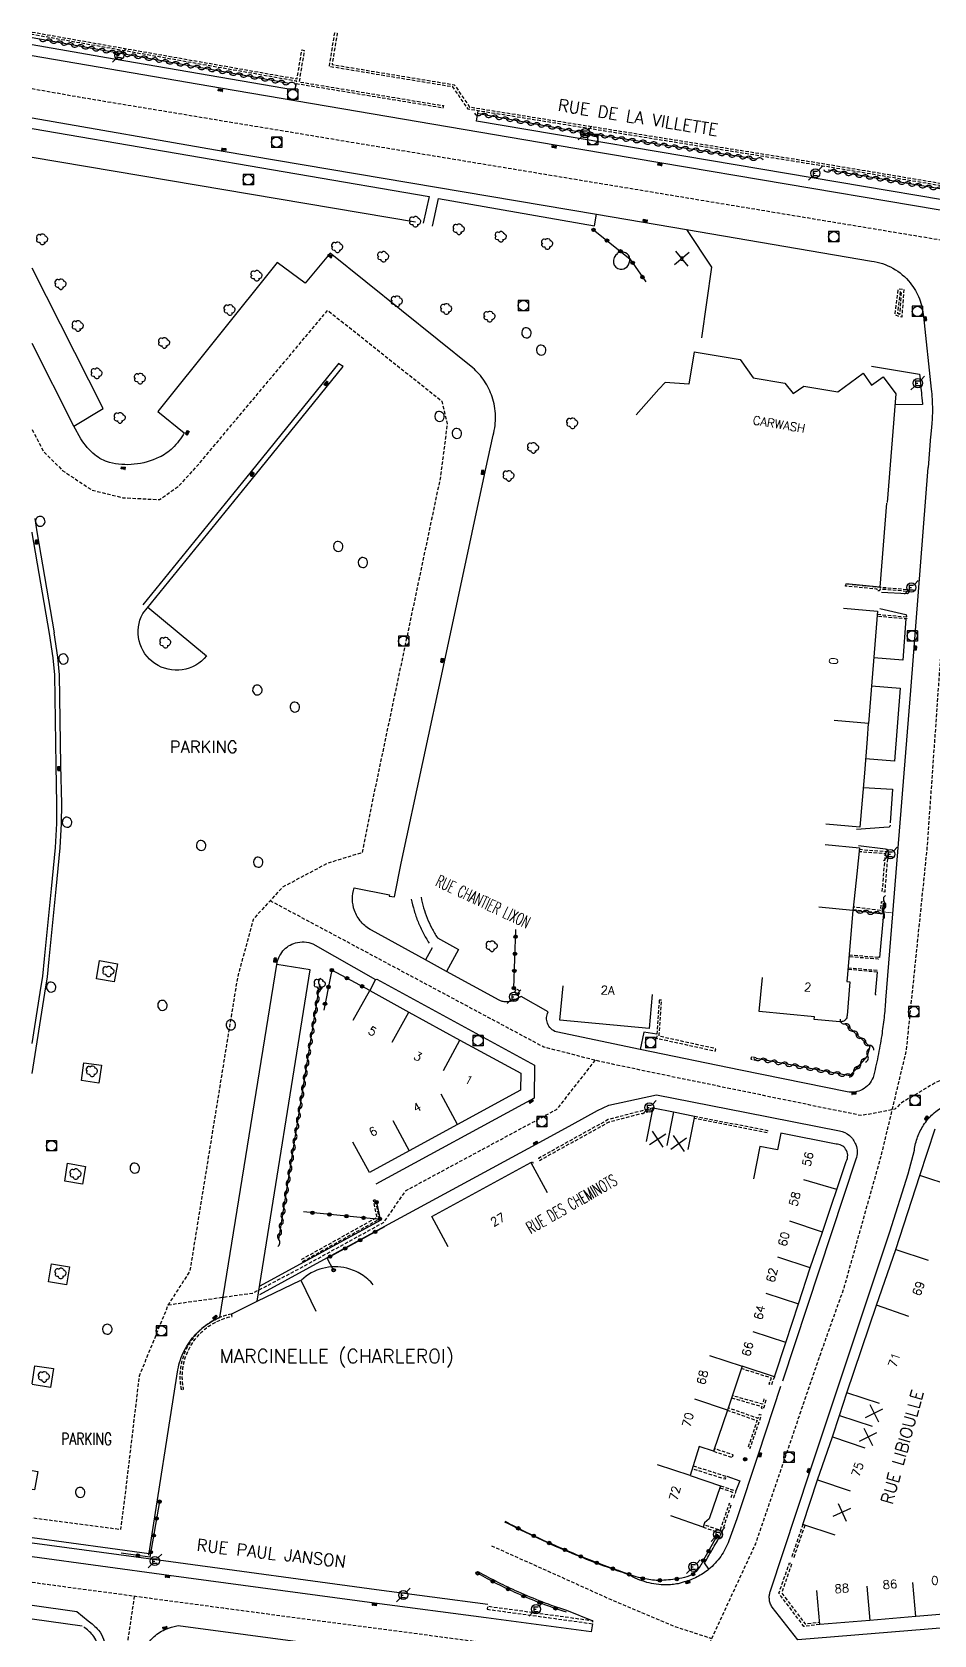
# Model space of a CAD drawing. Header units: millimetres. Extents: x 154999 to 156001, y 121000 to 122001.
# Drawn here: x 155000 to 155131.7, y 121196.3 to 121430.2 of the extents above; entities that cross this region are included whole.
import ezdxf
from ezdxf.enums import TextEntityAlignment as Align

# ---------------------------------------------------------------- set-up
doc = ezdxf.new("R2010")
doc.units = ezdxf.units.MM
doc.linetypes.add('DASHED', pattern=[0.75, 0.5, -0.25])
doc.layers.get('0').update_dxf_attribs({"linetype": 'CONTINUOUS'})
for name, color, linetype in [('W0001', 6, 'DASHED'), ('W0008', 7, 'CONTINUOUS'), ('W0017', 7, 'CONTINUOUS'), ('W0100', 7, 'CONTINUOUS'), ('W0112', 1, 'DASHED'), ('W0300', 7, 'CONTINUOUS'), ('W0302', 3, 'CONTINUOUS'), ('W0310', 3, 'CONTINUOUS'), ('W0322', 7, 'CONTINUOUS'), ('W0400', 7, 'CONTINUOUS'), ('W0420', 7, 'CONTINUOUS'), ('W0471', 7, 'CONTINUOUS'), ('W0980', 7, 'CONTINUOUS'), ('W0984', 7, 'CONTINUOUS'), ('W0989', 7, 'CONTINUOUS'), ('W0991', 7, 'CONTINUOUS'), ('W1102', 7, 'CONTINUOUS')]:
    doc.layers.add(name, color=color, linetype=linetype)
doc.styles.get("Standard").update_dxf_attribs({"font": 'romans.shx', "width": 0.85})

# ---------------------------------------------------------------- blocks, each defined once
blk = doc.blocks.new('t322o')
at = {"color": 0, "linetype": 'Continuous'}
for radius in [0.25, 0.15]:
    blk.add_circle((0, 0), radius, dxfattribs=at)
blk = doc.blocks.new('t310o')
at = {"color": 0, "linetype": 'Continuous'}
for centre, start, end in [((-0.5, 0.38), 216.8699, 323.1304), ((0.5, -0.37), 36.8699, 143.1303)]:
    blk.add_arc(centre, 0.625, start, end, dxfattribs=at)
blk = doc.blocks.new('T400')
for p, q in [((-0.15, 0.3), (0.15, 0.3)), ((-0.15, -0.25), (-0.15, 0.3)), ((-0.15, 0.15), (0.15, 0.15)), ((-0.15, 0), (0.15, 0)), ((0.15, 0.3), (0.15, -0.25)), ((-0.15, -0.15), (0.15, -0.15)), ((-0.15, -0.25), (-0.15, -0.3)), ((-0.15, -0.3), (0.15, -0.3)), ((0.15, -0.3), (0.15, -0.25))]:
    blk.add_line(p, q)
blk = doc.blocks.new('t991o')
at = {"color": 0, "linetype": 'Continuous'}
for p, q in [((-1, 1), (1, -1)), ((-1, -1), (1, 1))]:
    blk.add_line(p, q, dxfattribs=at)
blk = doc.blocks.new('T471')
for p, q in [((-0.333334, 0.333334), (-0.333334, -0.333334)), ((-0.333334, 0.333334), (0.333334, 0.333334)), ((-0.333334, 0), (0, 0)), ((0.500001, 0.500001), (1.000002, 1.000002)), ((-0.500001, -0.500001), (-1.000002, -1.000002)), ((-0.333334, -0.333334), (0.333334, -0.333334))]:
    blk.add_line(p, q)
blk.add_ellipse((0, 0), major_axis=(0.471405, 0.471405), ratio=1, start_param=5.4977871438, end_param=11.780972451)
blk = doc.blocks.new('T420')
for p, q in [((0.75, 0.75), (-0.75, 0.75)), ((-0.75, 0.75), (-0.75, -0.75)), ((0.75, 0.75), (0.75, -0.75)), ((0.75, -0.75), (-0.75, -0.75))]:
    blk.add_line(p, q)
blk.add_ellipse((0, 0), major_axis=(-0.53, 0.53), ratio=1, start_param=3.926991, end_param=10.210176)
blk = doc.blocks.new('T300')
for p, q in [((-0.8, 0.51), (-0.86, 0.34)), ((-0.86, 0.34), (-0.86, 0.17)), ((-0.86, 0.17), (-0.74, 0.06)), ((-0.69, 0.63), (-0.8, 0.51)), ((-0.8, -0.06), (-0.74, 0.06)), ((-0.74, 0.06), (-0.69, 0.11)), ((-0.57, 0.69), (-0.69, 0.63)), ((-0.46, 0.69), (-0.57, 0.69)), ((-0.29, 0.63), (-0.46, 0.69)), ((-0.29, 0.63), (-0.17, 0.74)), ((-0.23, 0.57), (-0.29, 0.63)), ((-0.17, 0.74), (-0.06, 0.8)), ((-0.06, 0.8), (0.06, 0.8)), ((0.06, 0.8), (0.23, 0.74)), ((0.23, 0.74), (0.34, 0.63)), ((0.34, 0.63), (0.4, 0.51)), ((0.46, 0.46), (0.34, 0.46)), ((0.4, 0.51), (0.4, 0.46)), ((0.57, 0.4), (0.46, 0.46)), ((0.57, 0.4), (0.69, 0.29)), ((0.69, 0.29), (0.74, 0.17)), ((0.74, 0.06), (0.69, -0.17)), ((0.74, 0.17), (0.74, 0.06)), ((-0.8, -0.17), (-0.8, -0.06)), ((-0.8, -0.23), (-0.8, -0.17)), ((-0.74, -0.34), (-0.8, -0.23)), ((-0.69, -0.4), (-0.74, -0.34)), ((-0.51, -0.46), (-0.69, -0.4)), ((-0.4, -0.46), (-0.51, -0.46)), ((-0.4, -0.46), (-0.34, -0.46)), ((-0.34, -0.46), (-0.34, -0.4)), ((-0.34, -0.51), (-0.34, -0.46)), ((-0.29, -0.63), (-0.34, -0.51)), ((-0.17, -0.74), (-0.29, -0.63)), ((-0.06, -0.8), (-0.17, -0.74)), ((0.06, -0.8), (-0.06, -0.8)), ((0.17, -0.74), (0.06, -0.8)), ((0.23, -0.69), (0.17, -0.74)), ((0.29, -0.46), (0.23, -0.46)), ((0.29, -0.63), (0.23, -0.69)), ((0.46, -0.4), (0.29, -0.46)), ((0.34, -0.51), (0.29, -0.63)), ((0.34, -0.51), (0.34, -0.46)), ((0.57, -0.34), (0.46, -0.4)), ((0.63, -0.29), (0.57, -0.34)), ((0.69, -0.17), (0.63, -0.29))]:
    blk.add_line(p, q)

msp = doc.modelspace()

# ---------------------------------------------------------------- linework, layer by layer
at = {"layer": 'W0001', "flags": 128}
for points in [[(155355.62, 121363.18), (155283.91, 121374.05), (155201.82, 121388.4), (155007.42, 121420.63), (155000, 121421.94)], [(155000, 121372.23), (155001.66, 121369.04), (155004.48, 121366.22), (155008.72, 121363.41), (155013.23, 121362.28), (155018.6, 121362), (155021.42, 121363.97), (155024.25, 121367.07), (155043.16, 121389.63), (155059.82, 121376.38), (155060.59, 121373.07), (155060.33, 121370.79), (155059.57, 121365.09), (155050.12, 121320.13), (155048.18, 121310.47), (155043.15, 121308.92), (155036.57, 121305.44), (155032.32, 121300.81), (155029.99, 121292.3), (155023.03, 121249.41), (155019.89, 121244.52), (155015.63, 121234.08), (155013.7, 121217.85), (155012.92, 121211.67), (155000, 121213.37)], [(155134.61, 121367.42), (155130.64, 121311.19), (155127.6, 121281.62), (155123.86, 121265.99), (155118.48, 121246.86), (155114.98, 121237.06), (155105.61, 121209.6), (155098.14, 121193.5), (155095.57, 121185.1), (155091.56, 121176.76), (155069.37, 121136.17), (155055.35, 121110.74), (155041.99, 121085.85), (155037.55, 121078.15), (155035.91, 121072.09), (155034.05, 121066.02), (155030.77, 121055.76), (155022.34, 121029.93), (155018.84, 121019.2), (155016.74, 121013.14), (155013.7, 121004.74), (155011.83, 121000.07), (155011.82, 121000)], [(155277.93, 121358.99), (155275.13, 121355.03), (155269.05, 121348.73), (155258.77, 121340.56), (155236.11, 121325.86), (155200.37, 121303.23), (155176.9, 121294.02), (155132.04, 121276.99), (155126.9, 121273.96), (155125.97, 121273.03), (155121.06, 121272.09), (155090.46, 121278.39), (155082.87, 121280), (155074.69, 121282.1), (155034.75, 121303.46)], [(155000, 121204), (155027.91, 121200.24), (155082.58, 121193.01), (155100.47, 121191.8), (155111.69, 121191.8), (155150.23, 121194.83), (155156.78, 121195.53), (155160.51, 121197.16), (155166.35, 121201.13), (155195.09, 121220.96), (155241.5, 121252.34), (155272.8, 121273.57), (155292.33, 121286.81), (155328.07, 121311.78), (155364.75, 121336.74), (155374.12, 121343.36)], [(155082.18, 121280.18), (155076.53, 121272.96), (155054.48, 121261.08), (155051.26, 121256.45), (155038.9, 121249.68), (155032.2, 121246.15), (155019.86, 121244.44)], [(155067.06, 121209.33), (155085.33, 121201.11), (155093.96, 121197.5), (155099.21, 121195.79)], [(155014.93, 121201.99), (155013.36, 121191.5), (155004.36, 121136.8), (155002.36, 121124.57), (155001.96, 121121.16), (155002.36, 121118.16), (155003.56, 121115.55), (155005.57, 121112.74), (155009.18, 121109.13), (155024.05, 121093.55), (155031.67, 121085.73), (155035.29, 121082.12), (155038.25, 121079.36)]]:
    msp.add_lwpolyline(points, dxfattribs=at)
at = {"layer": 'W0008', "flags": 128}
for points in [[(155181.84, 121396.05), (155146.98, 121401.83), (155091.64, 121411.16), (155076.37, 121413.72), (155027.49, 121422.05), (155000, 121426.78)], [(155006.11, 121372.73), (155010.39, 121375.29), (155000, 121395.78)], [(155016.2, 121346.66), (155032.02, 121366.11), (155044.82, 121381.92)], [(155003.29, 121342.58), (155000.77, 121357.28), (155000.44, 121359.25)], [(155000, 121282.64), (155001.19, 121290.07), (155001.57, 121292.45), (155001.83, 121294.99), (155002.83, 121305.2), (155003.41, 121311.25), (155003.63, 121314.73), (155003.63, 121317.59), (155003.52, 121323.21), (155003.31, 121336.41), (155003.08, 121338.92), (155002.54, 121342.46), (155000.02, 121357.15), (155000, 121357.26)], [(155000, 121278.25), (155001.87, 121289.96), (155002.25, 121292.36), (155002.52, 121294.92), (155003.52, 121305.13), (155004.1, 121311.2), (155004.32, 121314.71), (155004.33, 121317.6), (155004.21, 121323.22), (155004.01, 121336.45), (155003.77, 121339), (155003.22, 121342.56)], [(155032.86, 121245.02), (155040.6, 121293.38), (155035.73, 121294.13)], [(155000, 121210.51), (155017.09, 121208.21)], [(155081.61, 121196.75), (155066.28, 121198.78), (155050, 121200.92), (155019.99, 121205), (155000, 121207.69)], [(155081.82, 121197.94), (155081.6, 121196.75)]]:
    msp.add_lwpolyline(points, dxfattribs=at)
for points in [[(155000, 121417.71), (155027.9, 121412.85), (155082.4, 121403.67), (155095.53, 121401.43), (155122.53, 121396.82, -0.095431), (155125.67, 121395.77, -0.095431), (155128.2, 121393.63, -0.076685), (155129.54, 121391.31, -0.076685), (155130.12, 121388.71), (155131.26, 121378.14, -0.013163), (155131.38, 121376.66, -0.013163), (155131.43, 121375.16, -0.017421), (155131.36, 121373.19, -0.017421), (155131.16, 121371.22), (155130.8, 121366.69)], [(155130.78, 121366.69), (155128.23, 121334.13), (155125.61, 121301.53), (155124.61, 121288.96, -0.010158), (155124.37, 121286.38, -0.010158), (155124.03, 121283.81, -0.012265), (155123.48, 121280.72, -0.012265), (155122.78, 121277.67, -0.090027), (155122.16, 121276.64, -0.090027), (155121.22, 121275.9, -0.086199), (155120.13, 121275.54, -0.086199), (155118.98, 121275.57), (155103.43, 121278.71), (155088.79, 121281.74), (155076.53, 121284.31, -0.110887), (155075.74, 121284.79, -0.110887), (155075.24, 121285.57, -0.101877), (155075.11, 121286.4, -0.101877), (155075.33, 121287.22), (155071.4, 121289.46), (155070.17, 121288.86, -0.05264), (155069.68, 121288.73, -0.05264), (155069.17, 121288.69, -0.053528), (155068.65, 121288.77, -0.053528), (155068.17, 121288.95), (155060.49, 121293.13), (155057.43, 121294.81), (155049.56, 121299.16, -0.094423), (155048.04, 121300.36, -0.094423), (155047.07, 121302.04, -0.081567), (155046.78, 121303.69, -0.081567), (155047.04, 121305.34), (155052.18, 121304.32), (155052.14, 121304.13), (155052.89, 121304.02), (155053.86, 121308.96), (155060.2, 121338.32), (155066.2, 121366.31), (155067.32, 121371.42, 0.073014), (155067.65, 121374.22, 0.073014), (155067.16, 121376.99, 0.066741), (155066.03, 121379.31, 0.066741), (155064.33, 121381.25), (155043.5, 121397.98), (155039.89, 121393.57), (155035.8, 121396.6), (155018.36, 121374.85), (155022.22, 121371.77, -0.068836), (155020.5, 121369.52, -0.083577), (155018.58, 121368.18, -0.085495), (155014.9, 121367.15, -0.090413), (155011.3, 121367.43, -0.108623), (155009.15, 121368.54, -0.083912), (155007.11, 121370.89), (155006.11, 121372.73), (155000, 121384.78)], [(155016.88, 121346.29), (155025.48, 121339.19, -0.188902), (155021.93, 121337.16, -0.188902), (155017.94, 121338.07, -0.185204), (155015.65, 121341.38, -0.185204), (155016.16, 121345.36), (155016.79, 121346.18), (155032.6, 121365.64), (155045.4, 121381.45), (155044.77, 121381.8)], [(155371.88, 121345.28), (155326.79, 121314.29), (155289.13, 121288.43), (155239.78, 121254.82), (155193.14, 121223.09), (155162.24, 121202.09), (155155.49, 121199.35), (155152.83, 121198.96), (155111.8, 121195.6), (155108.03, 121200.38, -0.060237), (155107.76, 121200.95, -0.060237), (155107.63, 121201.57, -0.050109), (155107.64, 121202.09, -0.050109), (155107.75, 121202.6)], [(155017.03, 121207.94), (155021.29, 121235.01, -0.071414), (155022.23, 121237.79, -0.071414), (155023.91, 121240.2, -0.052104), (155025.53, 121241.6, -0.052104), (155027.41, 121242.65), (155035.73, 121294.13, -0.146126), (155036.63, 121296.13, -0.146126), (155038.46, 121297.31, -0.084832), (155039.74, 121297.45, -0.084832), (155041, 121297.16), (155050.16, 121291.96), (155050.35, 121292), (155073.33, 121279.45), (155073.31, 121274.65), (155050.2, 121262.07)], [(155051.5, 121255.94), (155073.59, 121267.94), (155078.87, 121270.8), (155082.56, 121272.84), (155084.2, 121273.64), (155091.18, 121275.15), (155104.28, 121272.56), (155117.88, 121269.87, -0.129298), (155119.33, 121269.18, -0.129298), (155120.25, 121267.86, -0.086519), (155120.45, 121266.8, -0.086519), (155120.27, 121265.73), (155109.57, 121233.35)], [(155107.74, 121202.59), (155113.61, 121220.23), (155125.24, 121255.14), (155127.88, 121263.6), (155128.81, 121267.05, -0.057594), (155129.27, 121268.97, -0.057594), (155130.15, 121270.72, -0.061743), (155131.51, 121272.33, -0.061743), (155133.23, 121273.56)], [(155109.27, 121232.54), (155106.02, 121222.66), (155102.89, 121213.26), (155101.71, 121210.04, -0.067399), (155100.53, 121207.76, -0.067399), (155098.78, 121205.88, -0.053217), (155097.08, 121204.77, -0.053217), (155095.18, 121204.04), (155094.32, 121203.78, -0.02146), (155093.44, 121203.66, -0.02146), (155092.54, 121203.61, -0.068133), (155089.73, 121203.98, -0.068133), (155087.11, 121205.09, -0.00846), (155083, 121206.55, -0.00846), (155078.94, 121208.16, -0.010617), (155073.93, 121210.36, -0.010617), (155069.02, 121212.78)], [(155065.17, 121205.52, 0.011528), (155068.01, 121204.01, 0.011528), (155070.91, 121202.63, 0.013688), (155074.43, 121201.17, 0.013688), (155078.03, 121199.9), (155081.85, 121198.34)], [(155000, 121200.63), (155006.54, 121199.73), (155008.17, 121198.38, -0.063536), (155009.7, 121196.98, -0.088425), (155010.44, 121195.7, -0.042429), (155011.12, 121193.19, -0.096599), (155011.1, 121192.04, -0.052474), (155011.03, 121191.8, 0.062978), (155010.96, 121191.59), (155007.56, 121171.03), (155000, 121125.61)], [(155004.11, 121119.41), (155004.32, 121120.92), (155009.57, 121152.72), (155016.12, 121192.87), (155016.18, 121193.26, -0.085949), (155016.62, 121194.54, -0.069327), (155017.61, 121195.88, -0.049537), (155018.44, 121196.57, -0.049537), (155019.38, 121197.08), (155020.34, 121197.46), (155021.31, 121197.7), (155051.53, 121193.66), (155091.05, 121188.28)]]:
    msp.add_lwpolyline(points, format="xyb", dxfattribs=at)
at = {"layer": 'W0017'}
for p, q in [((155058.4, 121296.59), (155057.43, 121294.81)), ((155050.16, 121291.96), (155049.3, 121290.37)), ((155033.21, 121247.22), (155050.97, 121256.91)), ((155033.24, 121245.98), (155051.5, 121255.94)), ((155000, 121198.64), (155007.34, 121197.62))]:
    msp.add_line(p, q, dxfattribs=at)
at = {"layer": 'W0017', "flags": 128}
for points in [[(155038.57, 121422.68), (155038.32, 121421.77), (155012.01, 121426.26), (155000, 121428.35)], [(155184.43, 121397.15), (155147.9, 121403.23), (155064.86, 121417.22), (155065.12, 121418.74)], [(155000, 121416.18), (155057.95, 121406.22), (155057.1, 121402.37)], [(155058.46, 121401.9), (155059.31, 121405.93), (155082.1, 121401.95), (155082.4, 121403.67)], [(155095.53, 121401.43), (155099.2, 121395.91), (155097.75, 121385.63)], [(155127.57, 121344.59), (155127.1, 121338.59), (155122.88, 121338.91)], [(155122.54, 121334.81), (155126.75, 121334.49), (155125.92, 121323.83), (155121.68, 121324.16)], [(155121.35, 121320), (155125.61, 121319.72), (155125.28, 121314.81)], [(155124.28, 121301.56), (155123.69, 121295.19), (155123.55, 121295.21)], [(155123.35, 121293.05), (155123.1, 121289.8), (155123.21, 121289.68)], [(155091.21, 121283.98), (155089.29, 121284.27), (155088.79, 121281.74)], [(155029.21, 121243.22), (155029.17, 121243.18), (155032.86, 121245.02), (155039.26, 121248.07), (155041.41, 121243.56)], [(155000, 121232.93), (155000.42, 121235.59), (155003.12, 121235.17), (155002.69, 121232.43), (155000, 121232.86)], [(155000, 121220.3), (155000.84, 121220.16), (155000.37, 121217.46), (155000, 121217.53)], [(155101.44, 121219.49), (155103.31, 121218.78), (155102.76, 121217.33)], [(155066.53, 121200.75), (155050.26, 121202.89), (155020.26, 121206.97), (155000, 121209.69)]]:
    msp.add_lwpolyline(points, dxfattribs=at)
for points in [[(155085.48, 121397.88, 0.311246), (155084.87, 121396.58, 0.330471), (155085.85, 121395.63, 0.244087), (155086.86, 121395.99, 0.208287), (155087.26, 121397.16, 0.286885), (155086.63, 121398.02, 0.240841), (155085.39, 121397.91)], [(155122.54, 121381.47), (155129.56, 121380.29, 0.0007), (155129.69, 121378.94, 0.0007), (155129.82, 121377.59, 0.000445), (155129.91, 121376.74, 0.000445), (155130, 121375.88), (155126.02, 121375.84)], [(155128, 121348.58, -0.074758), (155127.98, 121348.48, -0.074758), (155127.93, 121348.39, -0.086397), (155127.85, 121348.31, -0.086397), (155127.74, 121348.26), (155123.98, 121348.43)], [(155127.7, 121344.89, 0.063559), (155127.71, 121344.95, 0.063559), (155127.7, 121345.01, 0.125676), (155127.64, 121345.12, 0.125676), (155127.54, 121345.19), (155123.76, 121346.04)], [(155125.26, 121314.48, -0.083237), (155125.25, 121314.38, -0.083237), (155125.19, 121314.28, -0.040612), (155125.16, 121314.24, -0.040612), (155125.12, 121314.21), (155124.34, 121314.16), (155120.35, 121313.87)], [(155124.95, 121310.62, 0.166576), (155124.97, 121310.76, 0.166576), (155124.9, 121310.88, 0.095723), (155124.83, 121310.93, 0.095723), (155124.75, 121310.94), (155124.61, 121310.96), (155120.65, 121311.49)], [(155055.36, 121303.7, 0.023337), (155055.78, 121302.02, 0.023337), (155056.35, 121300.38, 0.023562), (155057.08, 121298.79, 0.023562), (155057.96, 121297.27)], [(155056.78, 121303.98, 0.023337), (155057.16, 121302.43, 0.023337), (155057.69, 121300.92, 0.023562), (155058.36, 121299.45, 0.023562), (155059.17, 121298.05), (155062.23, 121296.33), (155060.49, 121293.13)], [(155049.82, 121247.39, 0.080585), (155048.09, 121248.92, 0.080585), (155045.96, 121249.82, 0.124538), (155042.42, 121249.8, 0.124538), (155039.32, 121248.1)], [(155098.78, 121205.88), (155098.18, 121206.85, 0.000666), (155098.81, 121207.91, 0.000666), (155099.43, 121208.97, 0.000673), (155100.05, 121210.05, 0.000673), (155100.67, 121211.13)], [(155006.47, 121171.21), (155009.88, 121191.77, -0.062978), (155010.02, 121192.24, 0.052474), (155010.03, 121192.27, 0.096599), (155010.04, 121192.99, 0.042429), (155009.41, 121195.32, 0.088425), (155008.86, 121196.27, 0.063536), (155007.54, 121197.48)]]:
    msp.add_lwpolyline(points, format="xyb", dxfattribs=at)
for points in [[(155072.7, 121385.86, 0.301633), (155072.78, 121386.67, 0.251411), (155072.17, 121387.07, 0.287905), (155071.6, 121386.78, 0.215359), (155071.52, 121386.11, 0.231527), (155071.95, 121385.65, 0.322064)], [(155074.86, 121383.33, 0.301633), (155074.94, 121384.15, 0.251411), (155074.34, 121384.55, 0.287905), (155073.76, 121384.26, 0.215359), (155073.68, 121383.59, 0.231527), (155074.11, 121383.13, 0.322064)], [(155060.01, 121373.65, 0.301633), (155060.09, 121374.46, 0.251411), (155059.48, 121374.86, 0.287905), (155058.91, 121374.57, 0.215359), (155058.83, 121373.9, 0.231527), (155059.26, 121373.45, 0.322064)], [(155062.55, 121371.18, 0.301633), (155062.63, 121371.99, 0.251411), (155062.02, 121372.39, 0.287905), (155061.45, 121372.1, 0.215359), (155061.37, 121371.43, 0.231527), (155061.8, 121370.97, 0.322064)], [(155001.73, 121358.35, 0.301633), (155001.81, 121359.16, 0.251411), (155001.21, 121359.56, 0.287905), (155000.63, 121359.27, 0.215359), (155000.55, 121358.6, 0.231527), (155000.99, 121358.14, 0.322064)], [(155045.22, 121354.68, 0.301633), (155045.3, 121355.49, 0.251411), (155044.69, 121355.89, 0.287905), (155044.12, 121355.6, 0.215359), (155044.04, 121354.93, 0.231527), (155044.47, 121354.48, 0.322064)], [(155048.83, 121352.32, 0.301633), (155048.91, 121353.13, 0.251411), (155048.31, 121353.54, 0.287905), (155047.73, 121353.25, 0.215359), (155047.65, 121352.58, 0.231527), (155048.08, 121352.12, 0.322064)], [(155005.11, 121338.25, 0.301633), (155005.18, 121339.06, 0.251411), (155004.58, 121339.47, 0.287905), (155004.01, 121339.18, 0.215359), (155003.92, 121338.51, 0.231527), (155004.36, 121338.05, 0.322064)], [(155033.42, 121333.73, 0.301633), (155033.5, 121334.54, 0.251411), (155032.89, 121334.94, 0.287905), (155032.32, 121334.65, 0.215359), (155032.24, 121333.98, 0.231527), (155032.67, 121333.53, 0.322064)], [(155038.9, 121331.24, 0.301633), (155038.98, 121332.05, 0.251411), (155038.38, 121332.45, 0.287905), (155037.8, 121332.16, 0.215359), (155037.72, 121331.49, 0.231527), (155038.15, 121331.04, 0.322064)], [(155005.64, 121314.42, 0.301633), (155005.71, 121315.24, 0.251411), (155005.11, 121315.64, 0.287905), (155004.54, 121315.35, 0.215359), (155004.45, 121314.68, 0.231527), (155004.89, 121314.22, 0.322064)], [(155025.22, 121311.04, 0.301633), (155025.29, 121311.85, 0.251411), (155024.69, 121312.25, 0.287905), (155024.12, 121311.96, 0.215359), (155024.03, 121311.29, 0.231527), (155024.47, 121310.84, 0.322064)], [(155033.55, 121308.6, 0.301633), (155033.63, 121309.41, 0.251411), (155033.02, 121309.81, 0.287905), (155032.45, 121309.52, 0.215359), (155032.37, 121308.85, 0.231527), (155032.8, 121308.39, 0.322064)], [(155003.31, 121290.38, 0.301633), (155003.39, 121291.19, 0.251411), (155002.79, 121291.59, 0.287905), (155002.21, 121291.3, 0.215359), (155002.13, 121290.63, 0.231527), (155002.57, 121290.17, 0.322064)], [(155019.56, 121287.7, 0.301633), (155019.64, 121288.52, 0.251411), (155019.03, 121288.92, 0.287905), (155018.46, 121288.63, 0.215359), (155018.38, 121287.96, 0.231527), (155018.81, 121287.5, 0.322064)], [(155029.55, 121284.84, 0.301633), (155029.63, 121285.66, 0.251411), (155029.03, 121286.06, 0.287905), (155028.45, 121285.77, 0.215359), (155028.37, 121285.1, 0.231527), (155028.81, 121284.64, 0.322064)], [(155015.52, 121263.95, 0.301633), (155015.6, 121264.76, 0.251411), (155015, 121265.17, 0.287905), (155014.42, 121264.88, 0.215359), (155014.34, 121264.21, 0.231527), (155014.78, 121263.75, 0.322064)], [(155011.52, 121240.43, 0.301633), (155011.6, 121241.24, 0.251411), (155010.99, 121241.64, 0.287905), (155010.42, 121241.36, 0.215359), (155010.34, 121240.69, 0.231527), (155010.77, 121240.23, 0.322064)], [(155007.56, 121216.62, 0.301633), (155007.64, 121217.44, 0.251411), (155007.04, 121217.84, 0.287905), (155006.46, 121217.55, 0.215359), (155006.38, 121216.88, 0.231527), (155006.81, 121216.42, 0.322064)]]:
    msp.add_lwpolyline(points, format="xyb", close=True, dxfattribs=at)
for points in [[(155009.4, 121292.08), (155009.87, 121294.72), (155012.45, 121294.26), (155011.98, 121291.62)], [(155007.21, 121277.2), (155007.58, 121279.81), (155010.15, 121279.44), (155009.77, 121276.83)], [(155004.78, 121262.52), (155005.18, 121265.15), (155007.78, 121264.69), (155007.37, 121262.11)], [(155005.02, 121247.39), (155002.42, 121247.83), (155002.86, 121250.47), (155005.46, 121250.04)]]:
    msp.add_lwpolyline(points, close=True, dxfattribs=at)
at = {"layer": 'W0100'}
for p, q in [((155124.72, 121361.49), (155123.77, 121349.23)), ((155123.77, 121349.23), (155118.81, 121349.73))]:
    msp.add_line(p, q, dxfattribs=at)
at = {"layer": 'W0100', "flags": 128}
msp.add_lwpolyline([(155094.74, 121397.45), (155094.98, 121397.43), (155094.94, 121396.87), (155094.69, 121396.89)], close=True, dxfattribs=at)
for points in [[(155096.66, 121383.56), (155095.88, 121378.87), (155092.4, 121379.08), (155091.52, 121378.1), (155088.19, 121374.38)], [(155096.66, 121383.56), (155103.36, 121382.45), (155105.27, 121379.77), (155109.87, 121379), (155111.1, 121377.51), (155112.67, 121378.54), (155117.61, 121377.72), (155121.33, 121380.44), (155122.55, 121378.72), (155124.26, 121379.93), (155126.08, 121377.42), (155124.82, 121361.57)], [(155118.46, 121346.14), (155123.44, 121345.73), (155122.09, 121329.33)], [(155122.08, 121329.34), (155121.9, 121327.09), (155121.53, 121322.1), (155120.85, 121314.21), (155115.86, 121314.62)], [(155090.54, 121289.78), (155090.07, 121284.81), (155077.04, 121286.05), (155077.52, 121291.02)], [(155046.86, 121286.01), (155049.3, 121290.37), (155054.99, 121287.19), (155062.47, 121283.09), (155071.35, 121278.27), (155071.31, 121275.81), (155062.11, 121270.82), (155055.07, 121266.98), (155049.24, 121263.81), (155046.85, 121268.21)], [(155089.71, 121268.31), (155090.67, 121273.22), (155093.62, 121272.64), (155096.69, 121272.03), (155095.73, 121267.13)], [(155060.76, 121252.97), (155058.36, 121257.35), (155072.83, 121265.25), (155075.22, 121260.86)], [(155108.36, 121233.98), (155103.64, 121235.52), (155101.5, 121229.11), (155099.48, 121223.11), (155097.4, 121223.81), (155096.06, 121219.59), (155100.51, 121218.07), (155098.84, 121213.23), (155098.17, 121212.65), (155097.95, 121212.02), (155093.23, 121213.67)], [(155151.89, 121205.97), (155152.33, 121200.99), (155142.17, 121200.1), (155135.4, 121199.53), (155129.02, 121199), (155122.28, 121198.43), (155114.98, 121197.82), (155114.56, 121202.8)]]:
    msp.add_lwpolyline(points, dxfattribs=at)
for points in [[(155115.79, 121311.66), (155120.77, 121311.16), (155120.38, 121307.36), (155119.87, 121302.38), (155119.84, 121302.06), (155119.03, 121292.68), (155118.95, 121291.68), (155119.4, 121291.61), (155118.98, 121286.7, -0.087779), (155118.92, 121286.39, -0.087779), (155118.76, 121286.11, -0.125319), (155118.38, 121285.85, -0.125319), (155117.93, 121285.8), (155114.19, 121286.12), (155114.22, 121286.52), (155106.14, 121287.27), (155106.61, 121292.25)], [(155117.26, 121210.86), (155112.52, 121212.44), (155114.68, 121218.93), (155116.83, 121225.23), (155117.88, 121228.35), (155118.96, 121231.65), (155123.28, 121244.41), (155126.09, 121252.58), (155129.59, 121263.37), (155131.86, 121270.16, -0.039507)], [(155108.39, 121233.99), (155110.02, 121238.99), (155111.88, 121244.63), (155113.61, 121249.87), (155115.37, 121255.1), (155118.83, 121265.4, 0.14361), (155119.07, 121266.32, 0.14361), (155118.77, 121267.21, 0.122231), (155118.16, 121267.75, 0.122231), (155117.38, 121267.93), (155109.3, 121269.55), (155108.81, 121267.09), (155106.23, 121267.61), (155105.3, 121262.85)]]:
    msp.add_lwpolyline(points, format="xyb", dxfattribs=at)
at = {"layer": 'W0112'}
msp.add_line((155101.05, 121219.33), (155101.04, 121219.29), dxfattribs=at)
at = {"layer": 'W0112', "flags": 128}
for points in [[(155000, 121430.24), (155038.69, 121423.41), (155039.39, 121427.62), (155039.74, 121427.56), (155038.98, 121422.98), (155060.04, 121419.5), (155059.99, 121419.15), (155038.57, 121422.68), (155038.64, 121423.06), (155000, 121429.88)], [(155123.41, 121345.27), (155127.7, 121344.89), (155127.67, 121344.58), (155123.38, 121344.96)], [(155120.75, 121310.96), (155124.95, 121310.62), (155124.47, 121304.73), (155124.12, 121304.76), (155124.57, 121310.3), (155120.71, 121310.61)], [(155119.85, 121302.18), (155124.12, 121301.65), (155124.32, 121303.25), (155123.97, 121303.3), (155123.81, 121302.04), (155119.89, 121302.53)], [(155119.28, 121295.58), (155123.55, 121295.21), (155123.54, 121294.92), (155119.26, 121295.28)], [(155119.12, 121293.68), (155123.39, 121293.31), (155123.35, 121293.05), (155119.1, 121293.42)], [(155090.67, 121273.22), (155084.12, 121271.52), (155073.91, 121265.85), (155074.08, 121265.55), (155084.25, 121271.19), (155090.6, 121272.83)], [(155096.69, 121272.03), (155107.38, 121269.93), (155107.31, 121269.59), (155096.62, 121271.69)], [(155072.83, 121265.25), (155073.05, 121265.37), (155073.21, 121265.06), (155072.99, 121264.94)], [(155108.39, 121233.99), (155107.91, 121232.77), (155107.59, 121232.9), (155107.93, 121233.79), (155103.53, 121235.19)], [(155102.1, 121230.91), (155106.52, 121229.65), (155106.44, 121229.41), (155106.74, 121229.34), (155106.86, 121229.55), (155107.16, 121230.6), (155106.83, 121230.7), (155106.62, 121229.98), (155102.21, 121231.24)], [(155101.45, 121229.12), (155105.84, 121227.58), (155104.51, 121223.65), (155104.84, 121223.54), (155106.17, 121227.47), (155106.48, 121228.35), (155106.15, 121228.47), (155105.96, 121227.91), (155101.61, 121229.44)], [(155096.5, 121220.99), (155101.3, 121219.47), (155101.18, 121219.03), (155096.37, 121220.56)], [(155100.51, 121218.07), (155102.76, 121217.33), (155102.4, 121216.29), (155102.07, 121216.41), (155102.31, 121217.11), (155100.4, 121217.74)], [(155097.95, 121212.02), (155100.67, 121211.13), (155102.09, 121215.36), (155101.76, 121215.47), (155100.45, 121211.57), (155098.06, 121212.36)], [(155112.52, 121212.44), (155110.91, 121207.77), (155111.24, 121207.65), (155112.85, 121212.33)], [(155114.98, 121197.82), (155112.68, 121197.55), (155109.02, 121202.38), (155110.57, 121206.82), (155110.9, 121206.71), (155109.42, 121202.45), (155112.84, 121197.92), (155114.94, 121198.16)]]:
    msp.add_lwpolyline(points, dxfattribs=at)
for points in [[(155184.96, 121399.42), (155184.91, 121399.07), (155115.41, 121410.69), (155063.68, 121418.97), (155061.44, 121422.22), (155043.39, 121425.2), (155044.2, 121430.14), (155044.55, 121430.08), (155043.79, 121425.5), (155061.64, 121422.55), (155063.88, 121419.3), (155115.46, 121411.05)], [(155127.25, 121392.69), (155126.97, 121388.65), (155126.62, 121388.66), (155125.99, 121388.98), (155126.47, 121392.75)], [(155126.65, 121389.04), (155126.38, 121389.18), (155126.78, 121392.37), (155126.87, 121392.36)], [(155123.74, 121348.94), (155123.72, 121348.67), (155123.37, 121348.71), (155123.39, 121348.92), (155118.76, 121349.37), (155118.8, 121349.72), (155123.77, 121349.23), (155128.03, 121348.87), (155128, 121348.58), (155123.75, 121348.94)], [(155070.95, 121289.61), (155071.29, 121290.21), (155070.68, 121290.55), (155070.34, 121289.94)], [(155091.56, 121288.97), (155091.21, 121283.98), (155091.17, 121283.39), (155099.74, 121281.52), (155099.82, 121281.86), (155091.54, 121283.67), (155091.56, 121283.96), (155091.91, 121288.94)], [(155105.73, 121280.53), (155105.03, 121280.69), (155104.95, 121280.35), (155105.65, 121280.19)], [(155039.5, 121250.8), (155050.73, 121257.02), (155050.14, 121259.8), (155049.8, 121259.73), (155050.33, 121257.21), (155039.33, 121251.1)], [(155099.48, 121223.11), (155102.22, 121222.19), (155102.35, 121222.57), (155099.61, 121223.49)], [(155066.44, 121200.06), (155081.82, 121197.94), (155081.87, 121198.34), (155066.49, 121200.46)]]:
    msp.add_lwpolyline(points, close=True, dxfattribs=at)
msp.add_lwpolyline([(155029.13, 121243.14, 0.131874), (155024.79, 121241.01, 0.131874), (155022.09, 121237, 0.066976), (155021.6, 121234.56, 0.066976), (155021.78, 121232.08), (155022.12, 121232.15, -0.066976), (155021.95, 121234.54, -0.066976), (155022.42, 121236.89, -0.131874), (155025.02, 121240.75, -0.131874), (155029.2, 121242.79)], format="xyb", close=True, dxfattribs=at)
at = {"layer": 'W0302', "flags": 128}
msp.add_lwpolyline([(155000, 121411.96), (155055.97, 121402.55)], dxfattribs=at)
at = {"layer": 'W0310', "flags": 128}
for points in [[(155037.51, 121422.73), (155000, 121429.41)], [(155105.76, 121411.7), (155080.74, 121415.49), (155065.16, 121418.29)], [(155184.52, 121398.67), (155116.23, 121410.06)], [(155124.46, 121303.24), (155124.24, 121301.5), (155119.84, 121302.04)], [(155036.02, 121254), (155042.03, 121291.28)], [(155118.69, 121285.49), (155122.32, 121282.17), (155121.91, 121280.75), (155119.39, 121277.88), (155105.7, 121280.42)]]:
    msp.add_lwpolyline(points, dxfattribs=at)
at = {"layer": 'W0322', "flags": 128}
for points in [[(155081.97, 121401.36), (155087.26, 121397.16), (155089.59, 121393.78)], [(155070.33, 121290.71), (155070.62, 121299.24)], [(155049.3, 121290.37), (155043.76, 121293.32), (155043.57, 121292.38), (155042.58, 121287.48)], [(155050.28, 121259.47), (155050.8, 121256.93), (155039.65, 121258.05)], [(155044.03, 121249.53), (155043.07, 121251.29), (155051.52, 121255.9)], [(155104.1, 121221.94), (155104.01, 121221.62)], [(155018.6, 121215.76), (155017.21, 121207.65), (155012.99, 121208.25)]]:
    msp.add_lwpolyline(points, dxfattribs=at)
for points in [[(155087.14, 121205.15, -0.00846), (155083.03, 121206.62, -0.00846), (155078.97, 121208.22, -0.010617), (155073.96, 121210.43, -0.010617), (155069.05, 121212.85, -0.010617)], [(155099.98, 121210.71), (155097.99, 121207.16, -0.072265), (155096.93, 121205.56, -0.120085), (155095.96, 121204.91, -0.051087), (155094.51, 121204.52, -0.029356), (155091.92, 121204.27, -0.053979), (155089.78, 121204.42, -0.04464), (155087.28, 121205.1)], [(155065.05, 121205.3, 0.011528), (155067.89, 121203.78, 0.011528), (155070.8, 121202.4, 0.013688), (155074.34, 121200.93, 0.013688), (155077.95, 121199.66, 0.013688)]]:
    msp.add_lwpolyline(points, format="xyb", dxfattribs=at)
at = {"layer": 'W1102'}
for p, q in [((155122.09, 121329.33), (155117.11, 121329.74)), ((155114.86, 121302.57), (155119.84, 121302.06)), ((155052.57, 121282.81), (155054.99, 121287.19)), ((155060.08, 121278.7), (155062.47, 121283.09)), ((155062.11, 121270.82), (155059.72, 121275.22)), ((155093.62, 121272.64), (155092.66, 121267.73)), ((155052.68, 121271.37), (155055.07, 121266.98)), ((155134.33, 121261.8), (155129.59, 121263.37)), ((155117.46, 121261.32), (155112.66, 121262.72)), ((155115.37, 121255.1), (155110.63, 121256.7)), ((155113.61, 121249.87), (155108.87, 121251.45)), ((155126.09, 121252.58), (155130.83, 121250.99)), ((155107.13, 121246.2), (155111.88, 121244.63)), ((155128.01, 121242.79), (155123.28, 121244.41)), ((155110.02, 121238.99), (155105.27, 121240.54)), ((155098.9, 121237.1), (155103.64, 121235.52)), ((155101.5, 121229.11), (155096.76, 121230.7)), ((155123.71, 121230.08), (155118.96, 121231.65)), ((155117.88, 121228.35), (155122.63, 121226.78)), ((155116.83, 121225.23), (155121.56, 121223.62)), ((155096.06, 121219.59), (155091.3, 121221.11)), ((155114.68, 121218.93), (155119.42, 121217.33)), ((155121.86, 121203.41), (155122.28, 121198.43)), ((155129.02, 121199), (155128.6, 121203.98))]:
    msp.add_line(p, q, dxfattribs=at)

# ---------------------------------------------------------------- block references
at = {"layer": 'W0300'}
for p in [(155055.97, 121402.55), (155062.33, 121401.46), (155068.45, 121400.36), (155001.51, 121399.98), (155044.59, 121398.83), (155075.24, 121399.31), (155051.31, 121397.44), (155004.21, 121393.44), (155032.81, 121394.67), (155053.29, 121390.93), (155028.88, 121389.68), (155060.5, 121389.81), (155066.82, 121388.71), (155006.71, 121387.33), (155019.32, 121384.87), (155009.47, 121380.41), (155015.79, 121379.65), (155012.84, 121373.93), (155078.9, 121373.14), (155073.19, 121369.55), (155069.61, 121365.46), (155019.49, 121341.13), (155067.14, 121296.82), (155011.18, 121293.13), (155042.03, 121291.28), (155008.78, 121278.57), (155006.39, 121263.56), (155004.2, 121249.06), (155001.77, 121233.96)]:
    msp.add_blockref('T300', p, dxfattribs=at)
at = {"layer": 'W0310'}
for p, rotation in [((155002.05, 121429.04), 169.9072337473091), ((155003.59, 121428.77), 169.9072337473091), ((155005.14, 121428.5), 169.9072337473091), ((155006.68, 121428.22), 169.9072337473091), ((155008.22, 121427.95), 169.9072337473091), ((155009.76, 121427.67), 169.9072337473091), ((155011.3, 121427.4), 169.9072337473091), ((155012.84, 121427.12), 169.9072337473091), ((155014.39, 121426.85), 169.9072337473091), ((155015.93, 121426.57), 169.9072337473091), ((155017.47, 121426.3), 169.9072337473091), ((155019.01, 121426.03), 169.9072337473091), ((155020.55, 121425.75), 169.9072337473091), ((155022.09, 121425.48), 169.9072337473091), ((155023.64, 121425.2), 169.9072337473091), ((155025.18, 121424.93), 169.9072337473091), ((155026.72, 121424.65), 169.9072337473091), ((155028.26, 121424.38), 169.9072337473091), ((155029.8, 121424.1), 169.9072337473091), ((155031.35, 121423.83), 169.9072337473091), ((155032.89, 121423.56), 169.9072337473091), ((155034.43, 121423.28), 169.9072337473091), ((155035.97, 121423.01), 169.9072337473091), ((155037.51, 121422.73), 169.9072337473091), ((155065.57, 121418.21), 169.808767095886), ((155067.11, 121417.94), 169.808767095886), ((155068.65, 121417.66), 169.808767095886), ((155070.2, 121417.38), 169.808767095886), ((155071.74, 121417.1), 169.808767095886), ((155073.28, 121416.83), 169.808767095886), ((155074.82, 121416.55), 169.808767095886), ((155076.36, 121416.27), 169.808767095886), ((155077.9, 121416), 169.808767095886), ((155079.44, 121415.72), 169.808767095886), ((155080.99, 121415.45), 171.3841864854088), ((155082.53, 121415.21), 171.3841864854088), ((155084.08, 121414.98), 171.3841864854088), ((155085.63, 121414.75), 171.3841864854088), ((155087.18, 121414.51), 171.3841864854088), ((155088.73, 121414.28), 171.3841864854088), ((155090.28, 121414.04), 171.3841864854088), ((155091.82, 121413.81), 171.3841864854088), ((155093.37, 121413.57), 171.3841864854088), ((155094.92, 121413.34), 171.3841864854088), ((155096.47, 121413.1), 171.3841864854088), ((155098.02, 121412.87), 171.3841864854088), ((155099.57, 121412.63), 171.3841864854088), ((155101.11, 121412.4), 171.3841864854088), ((155102.66, 121412.16), 171.3841864854088), ((155104.21, 121411.93), 171.3841864854088), ((155105.76, 121411.7), 171.3841864854088), ((155116.56, 121410), 170.5309043037291), ((155118.1, 121409.74), 170.5309043037291), ((155119.65, 121409.49), 170.5309043037291), ((155121.19, 121409.23), 170.5309043037291), ((155122.74, 121408.97), 170.5309043037291), ((155124.28, 121408.71), 170.5309043037291), ((155125.83, 121408.46), 170.5309043037291), ((155127.37, 121408.2), 170.5309043037291), ((155128.92, 121407.94), 170.5309043037291), ((155130.46, 121407.68), 170.5309043037291), ((155132, 121407.42), 170.5309043037291), ((155124.26, 121301.68), 262.9464873907564), ((155124.46, 121303.24), 262.9464873907564), ((155121.32, 121301.86), 172.9464873907559), ((155122.87, 121301.67), 172.9464873907559), ((155042, 121291.1), 80.85005696986283), ((155041.5, 121288.01), 80.85005696986283), ((155041.75, 121289.56), 80.85005696986283), ((155041.25, 121286.46), 80.85005696986283), ((155118.69, 121285.49), 317.5473720074155), ((155040.76, 121283.37), 80.85005696986283), ((155041, 121284.92), 80.85005696986283), ((155119.84, 121284.43), 317.5473720074155), ((155121, 121283.38), 317.5473720074155), ((155040.51, 121281.83), 80.85005696986283), ((155122.15, 121282.32), 317.5473720074155), ((155121.95, 121280.88), 254.0800024956492), ((155040.01, 121278.73), 80.85005696986283), ((155040.26, 121280.28), 80.85005696986283), ((155106.34, 121280.3), 169.4984142957169), ((155107.88, 121280.02), 169.4984142957169), ((155109.42, 121279.73), 169.4984142957169), ((155110.96, 121279.45), 169.4984142957169), ((155112.5, 121279.16), 169.4984142957169), ((155114.03, 121278.88), 169.4984142957169), ((155119.93, 121278.5), 228.7093840986475), ((155120.96, 121279.67), 228.7093840986475), ((155039.76, 121277.19), 80.85005696986283), ((155115.57, 121278.59), 169.4984142957169), ((155117.11, 121278.31), 169.4984142957169), ((155118.65, 121278.02), 169.4984142957169), ((155039.26, 121274.1), 80.85005696986283), ((155039.51, 121275.64), 80.85005696986283), ((155039.01, 121272.55), 80.85005696986283), ((155038.51, 121269.46), 80.85005696986283), ((155038.76, 121271), 80.85005696986283), ((155038.27, 121267.91), 80.85005696986283), ((155037.77, 121264.82), 80.85005696986283), ((155038.02, 121266.37), 80.85005696986283), ((155037.52, 121263.27), 80.85005696986283), ((155037.02, 121260.18), 80.85005696986283), ((155037.27, 121261.73), 80.85005696986283), ((155036.52, 121257.09), 80.85005696986283), ((155036.77, 121258.63), 80.85005696986283), ((155036.27, 121255.54), 80.85005696986283), ((155036.02, 121254), 80.85005696986283)]:
    msp.add_blockref('t310o', p, dxfattribs=dict(at, rotation=rotation))
at = {"layer": 'W0322'}
for p, rotation in [((155081.97, 121401.36), 321.6095795860845), ((155083.93, 121399.8), 321.6095795860845), ((155085.88, 121398.25), 321.6095795860845), ((155087.68, 121396.55), 304.5408906153741), ((155089.1, 121394.49), 304.5408906153741), ((155070.59, 121298.21), 88.0127246855858), ((155070.5, 121295.71), 88.0127246855858), ((155043.76, 121293.32), 258.5758532952411), ((155070.41, 121293.21), 88.0127246855858), ((155043.27, 121290.87), 258.5758532952408), ((155045.97, 121292.14), 331.9364363145507), ((155048.18, 121290.97), 331.9364363145507), ((155070.33, 121290.71), 88.0127246855858), ((155042.77, 121288.42), 258.5758532952408), ((155040.94, 121257.92), 174.2688158152056), ((155050.28, 121259.47), 281.4616587643982), ((155043.42, 121257.67), 174.2688158152056), ((155045.91, 121257.42), 174.2688158152056), ((155048.4, 121257.17), 174.2688158152056), ((155050.78, 121257.02), 281.4616587643982), ((155047.9, 121253.92), 28.60832186847216), ((155050.09, 121255.12), 28.60832186847216), ((155043.51, 121251.52), 28.60832186847216), ((155045.71, 121252.72), 28.60832186847216), ((155044.03, 121249.53), 118.6083218684718), ((155104.1, 121221.94), 254.7789145648815), ((155018.6, 121215.76), 260.2626169479539), ((155018.18, 121213.3), 260.2626169479539), ((155070.99, 121211.86), 153.5527022829561), ((155017.75, 121210.83), 260.2626169479539), ((155073.24, 121210.77), 154.6637750138989), ((155075.51, 121209.72), 155.7748477448439), ((155077.8, 121208.72), 156.8859204757858), ((155099.98, 121210.71), 240.8243378456764), ((155015.46, 121207.9), 171.8430950352283), ((155017.33, 121208.37), 260.2626169479539), ((155080.1, 121207.76), 157.9969932067299), ((155082.43, 121206.84), 159.10806593767), ((155097.99, 121207.16), 244.5400463334781), ((155098.76, 121208.53), 240.8243378456764), ((155065.05, 121205.3), 330.6105305720416), ((155067.25, 121204.11), 332.6590469768748), ((155084.78, 121205.98), 160.2191386686096), ((155087.14, 121205.15), 161.3302113995549), ((155089.16, 121204.55), 167.3361275147144), ((155091.64, 121204.27), 180.5592960120395), ((155094.13, 121204.47), 187.9103985733022), ((155096.5, 121205.19), 214.7278760359741), ((155069.49, 121203), 334.7075633816976), ((155071.77, 121201.97), 336.7560797865206), ((155074.08, 121201.03), 338.8045961913438), ((155076.43, 121200.17), 340.8531125961779)]:
    msp.add_blockref('t322o', p, dxfattribs=dict(at, rotation=rotation))
at = {"layer": 'W0400'}
for p, rotation in [((155027.51, 121421.77), 80.90945167638677), ((155027.98, 121413.11), 264.7887828092291), ((155076.23, 121413.49), 83.02124503213132), ((155091.67, 121410.9), 79.67955548316004), ((155089.52, 121402.7), 76.94332176215812), ((155043.5, 121397.55), 56.07200697590596), ((155130.39, 121388.39), 9.007503317146375), ((155042.91, 121378.95), 138.4917241643269), ((155022.66, 121371.77), 331.2938313966011), ((155013.32, 121366.6), 82.48889641012407), ((155032.15, 121365.7), 326.3986082740881), ((155065.8, 121365.97), 175.560534124997), ((155000.65, 121355.8), 177.587915586923), ((155128.95, 121340.33), 175.3194120677036), ((155059.88, 121338.54), 350.1462983296275), ((155003.93, 121322.75), 0.05986411173567241), ((155035.47, 121294.78), 171.2453089640329), ((155119.96, 121275.35), 271.9001054803702), ((155072.84, 121274.18), 299.9413903282315), ((155130.59, 121271.75), 325.0985009655023), ((155073.47, 121268.08), 300.1517531789605), ((155026.69, 121242.65), 309.8188079936814), ((155106.26, 121222.57), 166.5822896480358), ((155113.39, 121220.3), 337.423159485035), ((155019.73, 121204.82), 259.8083286414827), ((155095.75, 121204), 106.7694753069692), ((155049.95, 121200.75), 264.1166794397108), ((155019.4, 121197.35), 102.6560565573845)]:
    msp.add_blockref('T400', p, dxfattribs=dict(at, rotation=rotation))
at = {"layer": 'W0420'}
for p in [(155038.06, 121421.14), (155035.69, 121414.16), (155081.82, 121414.54), (155031.56, 121408.69), (155117.04, 121400.36), (155071.72, 121390.32), (155129.25, 121389.46), (155128.49, 121342.11), (155054.24, 121341.34), (155128.7, 121287.26), (155065.1, 121283.05), (155090.28, 121282.75), (155128.89, 121274.3), (155074.42, 121271.23), (155002.84, 121267.69), (155018.87, 121240.69), (155110.5, 121222.23)]:
    msp.add_blockref('T420', p, dxfattribs=at)
at = {"layer": 'W0471'}
for p in [(155012.73, 121426.84), (155080.74, 121415.49), (155114.34, 121409.62), (155129.3, 121379), (155128.36, 121349.18), (155125.3, 121310.26), (155070.35, 121289.44), (155090.11, 121273.29), (155100.13, 121210.96), (155017.93, 121207.09), (155096.53, 121206.25), (155054.2, 121202.12), (155073.57, 121200.06)]:
    msp.add_blockref('T471', p, dxfattribs=at)
at = {"layer": 'W0991', "extrusion": (0, 0, -1), "rotation": 274.7132730090769}
msp.add_blockref('t991o', (-155094.84, 121397.16), dxfattribs=at)
at = {"layer": 'W0991'}
for p, rotation in [((155091.32, 121268.66), 348.0483549705493), ((155094.4, 121268.02), 350.2304682296068), ((155122.94, 121228.67), 340.9497629025038), ((155122.06, 121225.21), 340.9497629025038), ((155118.26, 121214.22), 339.2103602402339)]:
    msp.add_blockref('t991o', p, dxfattribs=dict(at, rotation=rotation))

# ---------------------------------------------------------------- texts
at = {"layer": 'W0980'}
msp.add_text('MARCINELLE (CHARLEROI)', height=2, dxfattribs=at).set_placement((155044.48, 121236.85), align=Align.MIDDLE)
at = {"layer": 'W0984'}
msp.add_text('CARWASH', height=1.25, rotation=350.5186, dxfattribs=at).set_placement((155109.05, 121372.99), align=Align.MIDDLE)
at = {"layer": 'W0989'}
for s, rotation, p in [('RUE DE LA VILLETTE', 350.9768, (155088.47, 121417.79)), ('RUE LIBIOULLE', 74.3869, (155127.04, 121223.76)), ('RUE PAUL JANSON', 353.4368, (155034.91, 121208.23))]:
    msp.add_text(s, height=1.75, rotation=rotation, dxfattribs=at).set_placement(p, align=Align.MIDDLE)
msp.add_text('PARKING', height=1.75, dxfattribs=at).set_placement((155025.05, 121325.9), align=Align.MIDDLE)
at = {"layer": 'W0989', "width": 0.6}
for s, rotation, p in [('RUE CHANTIER LIXON', 334.7525, (155065.85, 121303.33)), ('RUE DES CHEMINOTS', 29.7069, (155078.77, 121259.21))]:
    msp.add_text(s, height=1.75, rotation=rotation, dxfattribs=at).set_placement(p, align=Align.MIDDLE)
at = {"layer": 'W0989', "width": 0.75}
msp.add_text('PARKING', height=1.75, dxfattribs=at).set_placement((155007.96, 121224.91), align=Align.MIDDLE)
at = {"layer": 'W0991'}
for s, rotation, p in [('0', 84.8395, (155117.01, 121338.44)), ('1', 84.1566, (155124.83, 121301.71)), ('2A', 357.849, (155084.03, 121290.4)), ('2', 355.0936, (155113.23, 121290.86)), ('5', 330.7861, (155049.7, 121284.41)), ('3', 331.31, (155056.33, 121280.75)), ('1', 331.31, (155063.75, 121277.3)), ('4', 29.6173, (155056.19, 121273.29)), ('6', 29.6173, (155049.77, 121269.79)), ('56', 75.914, (155113.25, 121265.75)), ('58', 75.914, (155111.34, 121259.94)), ('27', 28.6243, (155067.99, 121256.91)), ('60', 75.914, (155109.75, 121254.08)), ('62', 75.914, (155108, 121248.82)), ('69', 71.0175, (155129.41, 121246.87)), ('64', 75.914, (155106.2, 121243.37)), ('66', 75.914, (155104.45, 121238.03)), ('71', 71.3164, (155125.86, 121236.43)), ('68', 75.914, (155097.86, 121233.9)), ('70', 75.914, (155095.75, 121227.7)), ('75', 71.1745, (155120.49, 121220.46)), ('72', 75.914, (155093.83, 121216.99)), ('86', 4.7653, (155125.23, 121203.69)), ('0', 4.7653, (155131.79, 121204.25)), ('88', 4.7653, (155118.21, 121203.1))]:
    msp.add_text(s, height=1.25, rotation=rotation, dxfattribs=at).set_placement(p, align=Align.MIDDLE)

doc.saveas('drawing.dxf')
